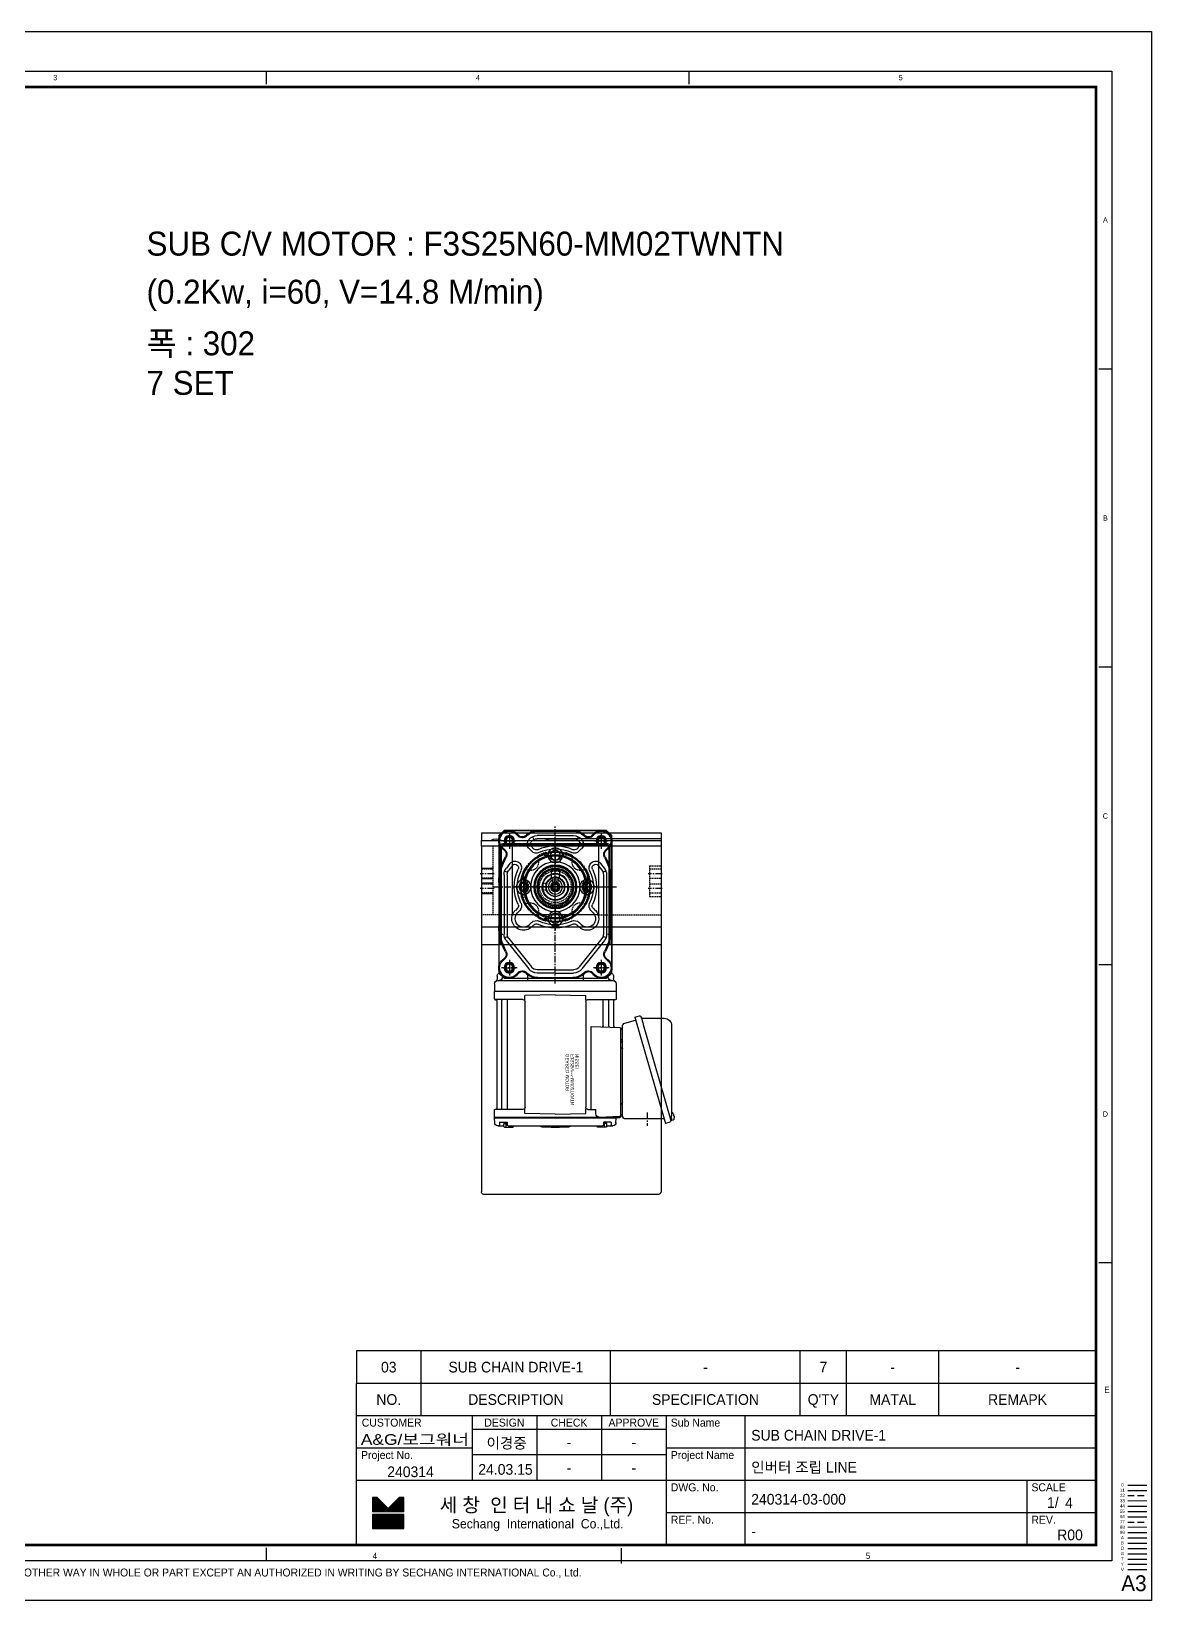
# Model space of a CAD drawing. Header units: inches. Extents: x 0 to 77285, y -118 to 40065.
# Drawn here: x 70030 to 71090, y 3988 to 5473 of the extents above; entities that cross this region are included whole.
import ezdxf
from ezdxf.enums import TextEntityAlignment as Align

# ---------------------------------------------------------------- set-up
doc = ezdxf.new("R2010")
doc.units = ezdxf.units.IN
doc.header["$LTSCALE"] = 5
doc.header["$MEASUREMENT"] = 0
for name, pattern in [('CENTER', [2, 1.25, -0.25, 0.25, -0.25]), ('HIDDEN', [0.375, 0.25, -0.125]), ('PHANTOM', [2.5, 1.25, -0.25, 0.25, -0.25, 0.25, -0.25])]:
    doc.linetypes.add(name, pattern=pattern)
for name, color, linetype in [('11', 1, 'CENTER'), ('22', 2, 'HIDDEN'), ('44', 4, 'Continuous'), ('55', 5, 'Continuous'), ('66', 6, 'PHANTOM'), ('77', 40, 'HIDDEN'), ('99', 181, 'Continuous'), ('A', 8, 'Continuous'), ('B', 123, 'Continuous'), ('D', 3, 'Continuous'), ('G', 231, 'Continuous'), ('T', 3, 'Continuous'), ('VV', 1, 'Continuous'), ('Y', 60, 'Continuous')]:
    doc.layers.add(name, color=color, linetype=linetype)
doc.layers.add('33', color=3, linetype='PHANTOM', lineweight=9)
doc.layers.add('88', color=35, linetype='Continuous', lineweight=5)
doc.styles.add('SCI', font='')
doc.styles.get('SCI').set_extended_font_data('Gulim')

# ---------------------------------------------------------------- blocks, each defined once
blk = doc.blocks.new('A$Cf196d827')
for p, q in [((-6.6, 28.7), (-9, 32.3)), ((-6.6, 28.7), (-9, 32.3)), ((6.6, 28.7), (9, 32.3)), ((-25, 15.7), (-29.2, 16.5)), ((-25, 15.7), (-29.2, 16.5)), ((-15.7, 25), (-16.5, 29.2)), ((15.7, 25), (16.5, 29.2)), ((15.7, 25), (16.5, 29.2)), ((25, 15.7), (29.2, 16.5)), ((-28.7, 6.6), (-32.3, 9)), ((3, 11.8), (-3, 11.8)), ((-3, 11.8), (-3, 8.5)), ((3, 8.5), (3, 11.8)), ((28.7, 6.6), (32.3, 9)), ((28.7, 6.6), (32.3, 9)), ((-28.7, -6.6), (-32.3, -9)), ((-28.7, -6.6), (-32.3, -9)), ((28.7, -6.6), (32.3, -9)), ((-25, -15.7), (-29.2, -16.5)), ((-15.7, -25), (-16.5, -29.2)), ((-15.7, -25), (-16.5, -29.2)), ((-6.6, -28.7), (-9, -32.3)), ((6.6, -28.7), (9, -32.3)), ((6.6, -28.7), (9, -32.3)), ((15.7, -25), (16.5, -29.2)), ((25, -15.7), (29.2, -16.5)), ((25, -15.7), (29.2, -16.5))]:
    blk.add_line(p, q)
for radius in [19, 15]:
    blk.add_circle((0, 0), radius)
for centre, radius, start, end in [((0, 0), 33.6, 105.5501, 119.4499), ((0, 0), 33.5, 60.5501, 74.4499), ((0, 0), 33.6, 150.5501, 164.4499), ((0, 0), 29, 147.4847, 167.5153), ((-23.5, 23.5), 7.94, 259, 11), ((0, 0), 29, 102.4847, 122.5153), ((0, 33.2), 7.94, 214, 326), ((0, 0), 29, 57.4847, 77.5153), ((23.5, 23.5), 7.94, 169, 281), ((0, 0), 29, 12.4847, 32.5153), ((0, 0), 33.6, 15.5501, 29.4499), ((-33.2, 0), 7.94, 304, 56), ((0, 0), 9, 109.4712, 70.5288), ((33.2, 0), 7.94, 124, 236), ((0, 0), 33.6, 195.5501, 209.4499), ((0, 0), 29, 192.4847, 212.5153), ((0, 0), 29, 327.4847, 347.5153), ((0, 0), 33.6, 330.5501, 344.4499), ((-23.5, -23.5), 7.94, 349, 101), ((0, 0), 33.6, 240.5501, 254.4499), ((0, 0), 29, 237.4847, 257.5153), ((0, -33.2), 7.94, 34, 146), ((0, 0), 29, 282.4847, 302.5153), ((0, 0), 33.6, 285.5501, 299.4499), ((23.5, -23.5), 7.94, 79, 191)]:
    blk.add_arc(centre, radius, start, end)
at = {"layer": '11'}
for p, q in [((0, -35.6), (0, 35.6)), ((-35.6, 0), (35.6, 0))]:
    blk.add_line(p, q, dxfattribs=at)
blk.add_circle((0, 0), 33.2, dxfattribs=at)
blk = doc.blocks.new('A$C60B61E16')
for p, q in [((-53.5, 81.5), (-48.5, 86.5)), ((-53.5, -48.5), (-53.5, 81.5)), ((-48.5, 86.5), (48.5, 86.5)), ((48.5, 86.5), (53.5, 81.5)), ((53.5, 81.5), (53.5, -48.5)), ((-48.5, -53.5), (-53.5, -48.5)), ((48.5, -53.5), (-48.5, -53.5)), ((53.5, -48.5), (48.5, -53.5))]:
    blk.add_line(p, q)
for centre, radius in [((-43.5, 76.5), 3.32), ((43.5, 76.5), 3.32), ((0, 30), 7), ((0, 30), 4.5), ((0, 0), 20.5), ((0, 0), 16.5), ((-30, 0), 7), ((-30, 0), 4.5), ((30, 0), 7), ((30, 0), 4.5), ((0, -30), 7), ((0, -30), 4.5), ((-43.5, -43.5), 3.32), ((43.5, -43.5), 3.32)]:
    blk.add_circle(centre, radius)
for start, end in [(101.5364, 168.4636), (11.5364, 78.4636), (191.5364, 258.4636), (281.5364, 348.4636)]:
    blk.add_arc((0, 0), 33, start, end)
at = {"layer": '11'}
for p, q in [((0, 91.5), (0, -58.5)), ((-49.5, 76.5), (-37.5, 76.5)), ((-43.5, 70.5), (-43.5, 82.5)), ((37.5, 76.5), (49.5, 76.5)), ((43.5, 70.5), (43.5, 82.5)), ((-10.5, 30), (10.5, 30)), ((0, 19.5), (0, 40.5)), ((-58.5, 0), (58.5, 0)), ((-40.5, 0), (-19.5, 0)), ((-30, -10.5), (-30, 10.5)), ((19.5, 0), (40.5, 0)), ((30, -10.5), (30, 10.5)), ((0, -40.5), (0, -19.5)), ((-49.5, -43.5), (-37.5, -43.5)), ((-43.5, -49.5), (-43.5, -37.5)), ((-10.5, -30), (10.5, -30)), ((37.5, -43.5), (49.5, -43.5)), ((43.5, -49.5), (43.5, -37.5))]:
    blk.add_line(p, q, dxfattribs=at)
blk.add_circle((0, 0), 30, dxfattribs=at)
at = {"layer": '22'}
blk.add_circle((0, 0), 20, dxfattribs=at)
at = {"layer": 'T'}
for centre in [(-43.5, 76.5), (43.5, 76.5), (-43.5, -43.5), (43.5, -43.5)]:
    blk.add_arc(centre, 4, 260.0082, 189.9928, dxfattribs=at)
blk = doc.blocks.new('A$C945b6342')
for p, q in [((-43.5, 53.5), (76.5, 53.5)), ((-22.1, 42.9), (-17.7, 46.3)), ((-14.8, 47.9), (-13.8, 45.1)), ((-11.5, 48.5), (44.6, 48.5)), ((-11.5, 45.5), (44.6, 45.5)), ((-4, 52.7), (37, 52.7)), ((47.8, 48), (46.8, 45.1)), ((50.7, 46.4), (77.7, 25)), ((84.6, 55), (86.7, 55)), ((85.6, 50), (85.4, 50)), ((88.6, 54.5), (88.6, -54.5)), ((91.6, 57.5), (98.6, 57.5)), ((98.6, 57.5), (98.6, -57.5)), ((98.9, 57.5), (98.6, 57.3)), ((98.6, 57.3), (98.6, -57.3)), ((105.8, 57.5), (98.9, 57.5)), ((98.9, -57.5), (98.9, 57.5)), ((106.6, 30.7), (106.6, 56.8)), ((106.8, 56.7), (106.9, 55.9)), ((210.1, 50.7), (107.1, 50.7)), ((210.1, 45.4), (107.1, 45.4)), ((107.4, 55.5), (209.8, 55.5)), ((210.5, 56.7), (210.3, 55.9)), ((210.6, 30.7), (210.6, 56.8)), ((218.3, 57.5), (211.4, 57.5)), ((218.3, 57.5), (218.6, 57.3)), ((218.3, -57.5), (218.3, 57.5)), ((218.8, 57.5), (218.6, 57.3)), ((218.6, 57.3), (218.6, -57.3)), ((218.6, -57.3), (218.6, 57.3)), ((223.2, 57.4), (218.8, 57.5)), ((222.6, 52.4), (222.6, 46)), ((222.6, 48.4), (222.6, 46)), ((223.9, 48.4), (222.6, 48.4)), ((222.9, 52.7), (225.1, 52.7)), ((222.9, 45.7), (225.1, 45.7)), ((223.9, 48.4), (223.9, 45.7)), ((227.4, 46.5), (223.9, 46.5)), ((226.9, 48.6), (224.4, 48.6)), ((226.1, 54.4), (226.1, 48.6)), ((226.1, 44.7), (226.1, 0)), ((227.4, 48.1), (227.4, 40.3)), ((-53.5, 43.5), (-53.5, -43.5)), ((-22.4, 33.6), (-22.6, 33.9)), ((-20.2, 35.8), (-20.5, 36)), ((-20.3, 40.5), (-15.9, 44)), ((20.2, 35.8), (22.3, 37.8)), ((22.3, 33.7), (24.4, 35.7)), ((48.9, 44), (75.8, 22.6)), ((227.4, 41.9), (226.1, 41.9)), ((226.9, 39.8), (226.1, 39.8)), ((-52.7, 16.7), (-52.7, -16.7)), ((-48.5, 0), (-48.5, 17.2)), ((-47.5, 21.5), (-44.8, 20.2)), ((-45.5, 0), (-45.5, 17.2)), ((-44.7, 25), (-44.2, 25.4)), ((-42.8, 22.6), (-42.4, 23)), ((-35.8, 20.2), (-38.4, 22.8)), ((-33.7, 22.3), (-36.3, 24.9)), ((33.7, 22.4), (35.7, 24.4)), ((35.8, 20.2), (37.8, 22.3)), ((78.5, 0), (78.5, 17.2)), ((81.5, 0), (81.5, 17.2)), ((83.1, 26.2), (88.6, 26.2)), ((85.7, 16.7), (85.7, -16.7)), ((86.5, 16.7), (86.5, -16.7)), ((102.1, 0), (102.9, 28.8)), ((106.9, 28.8), (102.9, 28.8)), ((108.6, 28.8), (208.6, 28.8)), ((214.4, 28.8), (210.3, 28.8)), ((215.1, 0), (214.4, 28.8)), ((-48.5, 0), (-48.5, -17.2)), ((-45.5, 0), (-45.5, -17.2)), ((-15.8, 4), (-11.8, 4)), ((-15.8, -4), (-15.8, 4)), ((78.5, 0), (78.5, -17.2)), ((81.5, 0), (81.5, -17.2)), ((102.1, 0), (102.9, -28.8)), ((215.1, 0), (214.4, -28.8)), ((226.1, 0), (226.1, -44.7)), ((227.1, 12.7), (227.1, -12.7)), ((227.4, 2.3), (227.1, 2.3)), ((227.4, 3.9), (227.4, -3.9)), ((-15.8, -4), (-11.8, -4)), ((227.4, -2.3), (227.1, -2.3)), ((-47.5, -21.5), (-44.8, -20.2)), ((-44.7, -25), (-44.2, -25.4)), ((-42.8, -22.6), (-42.4, -23)), ((-35.8, -20.2), (-38.4, -22.8)), ((-33.7, -22.3), (-36.3, -24.9)), ((33.7, -22.4), (35.7, -24.4)), ((35.8, -20.2), (37.8, -22.3)), ((48.9, -44), (75.8, -22.6)), ((50.7, -46.4), (77.7, -25)), ((83.1, -26.2), (88.6, -26.2)), ((106.9, -28.8), (102.9, -28.8)), ((108.6, -28.8), (208.6, -28.8)), ((214.4, -28.8), (210.3, -28.8)), ((-22.4, -33.6), (-22.6, -33.9)), ((-22.1, -42.9), (-17.7, -46.3)), ((-20.2, -35.8), (-20.5, -36)), ((-20.3, -40.5), (-15.9, -44)), ((20.2, -35.8), (22.3, -37.8)), ((22.3, -33.7), (24.4, -35.7)), ((106.6, -30.8), (106.6, -56.8)), ((210.6, -33.8), (132.1, -33.8)), ((132.1, -33.8), (133.1, -61)), ((210.6, -30.8), (210.6, -38.4)), ((214.8, -38.4), (210.6, -38.4)), ((217.8, -41.5), (217.1, -61)), ((226.9, -39.8), (226.1, -39.8)), ((227.4, -41.9), (226.1, -41.9)), ((227.4, -48.1), (227.4, -40.3)), ((-43.5, -53.5), (76.5, -53.5)), ((-14.8, -47.9), (-13.8, -45.1)), ((-11.5, -45.5), (44.6, -45.5)), ((-11.5, -48.5), (44.6, -48.5)), ((-4, -52.7), (37, -52.7)), ((47.8, -48), (46.8, -45.1)), ((84.6, -55), (86.7, -55)), ((85.6, -50), (85.4, -50)), ((91.6, -57.5), (98.6, -57.5)), ((98.9, -57.5), (98.6, -57.3)), ((99.1, -57.5), (98.9, -57.5)), ((99.1, -57.5), (105.8, -57.5)), ((106.8, -56.7), (106.9, -55.9)), ((131.5, -45.4), (107.1, -45.4)), ((131.7, -50.7), (107.1, -50.7)), ((131.9, -55.5), (107.4, -55.5)), ((217.3, -57.5), (218.3, -57.5)), ((218.1, -57.5), (218.1, -61)), ((218.3, -57.5), (218.6, -57.3)), ((218.6, -57.3), (218.8, -57.5)), ((223.2, -57.4), (218.8, -57.5)), ((222.6, -52.4), (222.6, -46)), ((222.6, -48.4), (222.6, -46)), ((223.9, -48.4), (222.6, -48.4)), ((222.9, -45.7), (225.1, -45.7)), ((222.9, -52.7), (225.1, -52.7)), ((223.9, -48.4), (223.9, -45.7)), ((227.4, -46.5), (223.9, -46.5)), ((226.9, -48.6), (224.4, -48.6)), ((226.1, -48.6), (226.1, -54.4)), ((129, -65.7), (126.1, -76)), ((216.8, -63.5), (131.9, -63.5)), ((217.1, -62), (134.1, -62)), ((144.2, -62), (135, -62)), ((152.4, -62.1), (146.8, -62.1)), ((146.8, -62.7), (146.8, -62.1)), ((152.4, -62.1), (152.4, -62.7)), ((215.2, -62), (206, -62)), ((219.6, -102.8), (219.6, -66.5)), ((123.4, -75.2), (122.1, -79.6)), ((123.4, -75.2), (223.8, -104.1)), ((124.3, -82.1), (124.3, -103)), ((130.2, -83.2), (221, -109.3)), ((131.3, -110), (215.5, -110)), ((215.4, -111.9), (215.7, -111.9)), ((215.7, -111.9), (215.8, -111.7)), ((216.8, -112), (216.7, -112.2)), ((216.7, -112.2), (217.1, -112.3)), ((218.2, -109.5), (220.9, -110.3)), ((220.9, -110.3), (220.5, -111.8)), ((221, -109.3), (220.7, -110.2)), ((222.6, -108.4), (223.8, -104.1))]:
    blk.add_line(p, q)
blk.add_lwpolyline([(123, -81.2), (123.1, -81.2), (123.2, -81.2), (123.5, -81.3), (123.9, -81.4), (124.3, -81.5), (124.8, -81.7), (125.5, -81.9), (126.1, -82.1), (126.9, -82.3), (127.7, -82.5), (128.5, -82.8), (129.4, -83), (130.2, -83.2)])
for centre, radius in [((-43.5, 43.5), 4.3), ((76.5, 43.5), 4.3), ((0, 0), 33), ((0, 0), 32.4), ((0, 0), 30.2), ((0, 0), 29), ((0, 0), 19.5), ((-43.5, -43.5), 4.3), ((76.5, -43.5), 4.3)]:
    blk.add_circle(centre, radius)
for centre, radius, start, end in [((-43.5, 43.5), 10, 32.0608, 234.5775), ((-43.5, 43.5), 9.2, 32.0608, 234.5775), ((-30.8, 51.5), 5.8, 212.0608, 299.4404), ((-30.8, 51.5), 5, 212.0608, 299.4404), ((-4, 4), 49.5, 90, 119.4404), ((-4, 4), 48.7, 90, 119.4404), ((-11.5, 38.5), 10, 90, 128.3456), ((-11.5, 38.5), 7, 90, 128.3456), ((37, 4), 49.5, 60.5596, 90), ((37, 4), 48.7, 60.5596, 90), ((44.6, 38.5), 10, 52.0667, 90), ((44.6, 38.5), 7, 52.0667, 90), ((63.8, 51.5), 5.8, 240.5596, 327.9392), ((63.8, 51.5), 5, 240.5596, 327.9392), ((76.5, 43.5), 10, 305.4225, 147.9392), ((76.5, 43.5), 9.2, 305.4225, 147.9392), ((79.8, 56.1), 3, 255.344, 313.5074), ((84.6, 51), 4, 90, 133.5074), ((85.4, 53), 3, 226.9509, 270), ((85.6, 53), 3, 270, 0), ((86.7, 58), 3, 270, 324.3146), ((91.6, 54.5), 3, 90, 180), ((105.8, 56.5), 1, 10, 90), ((107.1, 51.2), 0.5, 180, 270), ((107.1, 44.9), 0.5, 90, 180), ((107.4, 56), 0.5, 190, 270), ((209.8, 56), 0.5, 270, 350), ((210.1, 51.2), 0.5, 270, 360), ((210.1, 44.9), 0.5, 360, 90), ((211.4, 56.5), 1, 90, 170), ((222.9, 52.4), 0.3, 90, 180), ((222.9, 46), 0.3, 180, 270), ((223.1, 54.4), 3, 0, 88.5), ((224.4, 48.1), 0.5, 90, 180), ((225.1, 53.7), 1, 270, 0), ((225.1, 44.7), 1, 0, 90), ((226.9, 48.1), 0.5, 0, 90), ((-52.2, 31.3), 5, 313.2121, 54.5775), ((-52.2, 31.3), 5.8, 313.2121, 54.5775), ((-18.4, 38.2), 6, 128.3456, 225.0576), ((-18.1, 37.9), 6, 225.0576, 295.5709), ((-18.4, 38.2), 3, 128.3456, 225.0576), ((-18.1, 37.9), 3, 225.0576, 295.5709), ((0, 0), 39, 64.4867, 115.5709), ((0, 0), 36, 64.4867, 115.5709), ((18.1, 37.9), 6, 244.4867, 315), ((18.1, 37.9), 3, 244.4867, 315), ((30.1, 30.1), 11, 315, 135), ((30.1, 30.1), 8, 315, 135), ((85.2, 31.3), 5.8, 125.4225, 226.7879), ((85.2, 31.3), 5, 125.4225, 226.7879), ((108.6, 30.7), 2, 180, 270), ((208.6, 30.7), 2, 270, 360), ((226.9, 40.3), 0.5, 270, 0), ((-38.5, 16.7), 15, 133.2121, 180), ((-38.5, 16.7), 14.2, 133.2121, 180), ((-38.5, 17.2), 10, 128.3456, 180), ((-38.5, 17.2), 7, 128.3456, 180), ((-40.5, 20.7), 6, 45.0576, 128.3456), ((-40.5, 20.7), 3, 45.0576, 128.3456), ((0, 0), 39, 154.5133, 205.4867), ((0, 0), 36, 154.5133, 205.4867), ((-37.9, 18.1), 3, 334.5133, 45.0576), ((-37.9, 18.1), 6, 334.5133, 45.0576), ((37.9, 18.1), 6, 135, 205.5443), ((0, 0), 36, 334.4557, 25.5443), ((37.9, 18.1), 3, 135, 205.5443), ((0, 0), 39, 334.4557, 25.5443), ((71.5, 17.2), 7, 0, 51.601), ((71.5, 17.2), 10, 0, 51.6183), ((71.5, 16.7), 14.2, 0, 46.7879), ((71.5, 16.7), 15, 0, 46.7879), ((228.1, 15.3), 2, 180, 221.4096), ((0, 0), 12.5, 198.663, 161.337), ((225.1, 12.7), 2, 0, 41.4096), ((226.9, 3.9), 0.5, 0, 66.4222), ((228.1, -15.3), 2, 138.5904, 180), ((225.1, -12.7), 2, 318.5904, 0), ((226.9, -3.9), 0.5, 293.5778, 0), ((-38.5, -16.7), 15, 180, 226.7879), ((-38.5, -16.7), 14.2, 180, 226.7879), ((-52.2, -31.3), 5, 305.4225, 46.7879), ((-52.2, -31.3), 5.8, 305.4225, 46.7879), ((-38.5, -17.2), 10, 180, 231.6544), ((-38.5, -17.2), 7, 180, 231.6544), ((-40.5, -20.7), 6, 231.6544, 314.9424), ((-40.5, -20.7), 3, 231.6544, 314.9424), ((-37.9, -18.1), 3, 314.9424, 25.4867), ((-37.9, -18.1), 6, 314.9424, 25.4867), ((30.1, -30.1), 11, 225, 45), ((30.1, -30.1), 8, 225, 45), ((37.9, -18.1), 6, 154.4557, 225), ((37.9, -18.1), 3, 154.4557, 225), ((71.5, -17.2), 7, 308.399, 0), ((71.5, -17.2), 10, 308.3817, 0), ((85.2, -31.3), 5.8, 133.2121, 234.5775), ((85.2, -31.3), 5, 133.2121, 234.5775), ((71.5, -16.7), 14.2, 313.2121, 0), ((71.5, -16.7), 15, 313.2121, 0), ((108.6, -30.8), 2, 90, 180), ((208.6, -30.8), 2, 0, 90), ((-43.5, -43.5), 10, 125.4225, 327.9392), ((-43.5, -43.5), 9.2, 125.4225, 327.9392), ((-18.4, -38.2), 6, 134.9424, 231.6544), ((-18.1, -37.9), 6, 64.4291, 134.9424), ((-18.4, -38.2), 3, 134.9424, 231.6544), ((-18.1, -37.9), 3, 64.4291, 134.9424), ((0, 0), 39, 244.4291, 295.5133), ((-11.5, -38.5), 7, 231.6544, 270), ((0, 0), 36, 244.4291, 295.5133), ((18.1, -37.9), 6, 45, 115.5133), ((18.1, -37.9), 3, 45, 115.5133), ((44.6, -38.5), 7, 270, 307.9333), ((76.5, -43.5), 10, 212.0608, 54.5775), ((76.5, -43.5), 9.2, 212.0608, 54.5775), ((131.5, -44.4), 1, 270, 2), ((214.8, -41.4), 3, 358, 90), ((226.9, -40.3), 0.5, 0, 90), ((-30.8, -51.5), 5.8, 60.5596, 147.9392), ((-30.8, -51.5), 5, 60.5596, 147.9392), ((-4, -4), 49.5, 240.5596, 270), ((-4, -4), 48.7, 240.5596, 270), ((-11.5, -38.5), 10, 231.6544, 270), ((37, -4), 48.7, 270, 299.4404), ((37, -4), 49.5, 270, 299.4404), ((44.6, -38.5), 10, 270, 307.9333), ((63.8, -51.5), 5.8, 32.0608, 119.4404), ((63.8, -51.5), 5, 32.0608, 119.4404), ((79.8, -56.1), 3, 46.4926, 104.656), ((84.6, -51), 4, 226.4926, 270), ((85.4, -53), 3, 90, 133.0491), ((85.6, -53), 3, 0, 90), ((86.7, -58), 3, 35.6854, 90), ((91.6, -54.5), 3, 180, 270), ((105.8, -56.5), 1, 270, 350), ((107.1, -44.9), 0.5, 180, 270), ((107.1, -51.2), 0.5, 90, 180), ((107.4, -56), 0.5, 90, 170), ((131.7, -51.7), 1, 2, 90), ((131.9, -56.5), 1, 2, 90), ((222.9, -46), 0.3, 90, 180), ((222.9, -52.4), 0.3, 180, 270), ((223.1, -54.4), 3, 271.5, 0), ((224.4, -48.1), 0.5, 180, 270), ((225.1, -44.7), 1, 270, 0), ((225.1, -53.7), 1, 0, 90), ((226.9, -48.1), 0.5, 270, 0), ((131.9, -66.5), 3, 90, 164.1765), ((134.1, -61), 1, 182, 270), ((133.1, -61.5), 2, 270, 345.5225), ((146.1, -61.5), 2, 194.4775, 270), ((146, -62.7), 0.8, 272.7755, 0), ((153.2, -62.7), 0.8, 180, 270), ((204.1, -61.5), 2, 270, 345.5225), ((217.1, -61.5), 2, 193.7372, 264.2608), ((216.1, -61), 1, 270, 358), ((216.6, -66.5), 3, 0, 84.2608), ((217.1, -61), 1, 270, 0), ((123.4, -79.9), 1.3, 164, 254), ((123.5, -82.1), 0.8, 0, 74), ((131.3, -103), 7, 180, 270), ((218, -105.9), 6.5, 219.4408, 236.1331), ((218, -105.9), 6.48, 236.1606, 246.2989), ((215.5, -103), 7, 270, 301.5334), ((218.3, -105), 7.18, 249.8814, 258.11), ((218, -105.9), 6.48, 261.6925, 271.8308), ((218, -105.9), 6.5, 271.8583, 290.3541), ((219.6, -109.7), 0.8, 74, 121.5334), ((220.1, -111.7), 0.36, 290.3541, 343.9957), ((221.3, -108), 1.3, 254, 344)]:
    blk.add_arc(centre, radius, start, end)
at = {"layer": '11'}
for p, q in [((-43.5, 36), (-43.5, 51)), ((76.5, 36), (76.5, 51)), ((106.3, 57.5), (106.6, 57.5)), ((106.6, 57.5), (106.7, 57.2)), ((210.6, 57.5), (210.6, 57.2)), ((210.9, 57.5), (210.6, 57.5)), ((218.6, 57.5), (218.6, 57.3)), ((218.8, 57.5), (218.6, 57.5)), ((-51, 43.5), (-36, 43.5)), ((0, -40), (0, 40)), ((69, 43.5), (84, 43.5)), ((40, 0), (-40, 0)), ((-51, -43.5), (-36, -43.5)), ((-43.5, -51), (-43.5, -36)), ((69, -43.5), (84, -43.5)), ((76.5, -51), (76.5, -36)), ((106.3, -57.5), (106.6, -57.5)), ((106.6, -57.5), (106.7, -57.2)), ((218.6, -57.5), (218.6, -57.3)), ((218.8, -57.5), (218.6, -57.5)), ((213.5, -87), (226.1, -87))]:
    blk.add_line(p, q, dxfattribs=at)
at = {"layer": 'T'}
for centre in [(-43.5, 43.5), (76.5, 43.5), (-43.5, -43.5), (76.5, -43.5)]:
    blk.add_circle(centre, 5, dxfattribs=at)
at = {"layer": '44', "style": 'SCI'}
for s, height, p in [('GEARED MOTOR', 3.125, (158.1, -13)), ('F3S25N***-MM02TKNTN', 3.125, (158.1, -17.6)), ('NISSEI', 3.12, (158.1, -22))]:
    blk.add_text(s, height=height, dxfattribs=at).set_placement(p)
blk = doc.blocks.new('A$C29252344')
blk.add_circle((0, 0), 9)
at = {"color": 7, "linetype": 'Continuous'}
blk.add_circle((0, 0), 2.46, dxfattribs=at)
at = {"layer": '11'}
for p, q in [((-13.5, 0), (13.5, 0)), ((0, -13.5), (0, 13.5))]:
    blk.add_line(p, q, dxfattribs=at)
at = {"layer": '22'}
for p, q in [((5.5, 3), (5.5, -3)), ((5.5, 3), (8.5, 3)), ((5.5, -3), (8.5, -3))]:
    blk.add_line(p, q, dxfattribs=at)
at = {"layer": 'T', "linetype": 'Continuous'}
blk.add_arc((0, 0), 3, 260.0082, 189.9928, dxfattribs=at)
blk = doc.blocks.new('A$C32A83465')
blk.add_circle((0, 0), 17.5)
at = {"color": 7, "linetype": 'Continuous'}
for radius in [8.8, 4.5]:
    blk.add_circle((0, 0), radius, dxfattribs=at)
at = {"layer": '11'}
for p, q in [((0, -18.5), (0, 18.5)), ((-18.5, 0), (18.5, 0))]:
    blk.add_line(p, q, dxfattribs=at)
blk = doc.blocks.new('A$C8ded0e5e')
blk.add_circle((0, 0), 12)
at = {"color": 7, "linetype": 'Continuous'}
for radius in [6.8, 3.3]:
    blk.add_circle((0, 0), radius, dxfattribs=at)
at = {"layer": '11'}
for p, q in [((-13, 0), (13, 0)), ((0, -13), (0, 13))]:
    blk.add_line(p, q, dxfattribs=at)
blk = doc.blocks.new('A$C92602f52')
for p, q in [((-4, 8.5), (-4, 11.8)), ((4, 8.5), (-4, 8.5)), ((4, 11.8), (4, 8.5))]:
    blk.add_line(p, q)
for radius in [12.5, 3.32]:
    blk.add_circle((0, 0), radius)
at = {"layer": '11'}
for p, q in [((-13.5, 0), (13.5, 0)), ((0, -13.5), (0, 13.5))]:
    blk.add_line(p, q, dxfattribs=at)
at = {"layer": 'T'}
blk.add_arc((0, 0), 4, 345, 255, dxfattribs=at)
blk = doc.blocks.new('A$Cd811ede8')
at = {"rotation": 180}
blk.add_blockref('A$C60B61E16', (0, 0), dxfattribs=at)
for name in ['A$C32A83465', 'A$C92602f52']:
    blk.add_blockref(name, (0, 0))
at = {"xscale": -1, "rotation": 270}
blk.add_blockref('A$C29252344', (0, 0), dxfattribs=at)
at = {"layer": '55', "rotation": 270}
blk.add_blockref('A$C945b6342', (0, 0), dxfattribs=at)
at = {"layer": '77'}
blk.add_blockref('A$C8ded0e5e', (0, 0), dxfattribs=at)
blk = doc.blocks.new('A$Cb8b61d95')
for p, q in [((-2, -144.1), (-2, -51.5)), ((-0.8, -144.1), (-0.8, -51.5)), ((0.4, -49.1), (99.6, -49.1)), ((0.4, -50.3), (99.6, -50.3)), ((100.8, -144.1), (100.8, -51.5)), ((102, -144.1), (102, -51.5)), ((-2, -144.1), (-0.8, -144.1)), ((100.8, -144.1), (102, -144.1))]:
    blk.add_line(p, q)
for centre, radius, start, end in [((0.4, -51.5), 2.4, 90, 180), ((0.4, -51.5), 1.2, 90, 180), ((99.6, -51.5), 2.4, 0, 90), ((99.6, -51.5), 1.2, 0, 90)]:
    blk.add_arc(centre, radius, start, end)
at = {"layer": '11'}
for p, q in [((24, -51.3), (24, -48.1)), ((76, -51.3), (76, -48.1)), ((-3, -135.1), (0.2, -135.1)), ((99.8, -135.1), (103, -135.1))]:
    blk.add_line(p, q, dxfattribs=at)
at = {"layer": '22'}
for p, q in [((11.5, -50.3), (11.5, -49.1)), ((88.5, -49.1), (88.5, -50.3)), ((-2, -132.1), (-0.8, -132.1)), ((100.8, -132.1), (102, -132.1)), ((-0.8, -138.1), (-2, -138.1)), ((102, -138.1), (100.8, -138.1))]:
    blk.add_line(p, q, dxfattribs=at)
blk = doc.blocks.new('A$C06cc32bb')
for p, q in [((0, 0), (0, -105.5)), ((0, -12.5), (0, -105.5)), ((170, -12.5), (170, -105.5)), ((170, -105.5), (0, -105.5))]:
    blk.add_line(p, q)
at = {"linetype": 'Continuous'}
for p, q in [((170, -7), (0, -7)), ((0, -12.5), (170, -12.5)), ((59, -12.5), (141, -12.5)), ((59, -12.5), (59, -77.5)), ((141, -12.5), (141, -77.5)), ((170, -12.5), (170, -7)), ((0, -89), (170, -89)), ((59, -77.5), (141, -77.5)), ((170, -105.5), (0, -105.5)), ((0, -105.5), (0, -339.6)), ((170, -105.5), (170, -339.6)), ((2.4, -342), (167.6, -342))]:
    blk.add_line(p, q, dxfattribs=at)
for radius in [23.5, 20]:
    blk.add_circle((100, -50.8), radius, dxfattribs=at)
for centre in [(70, -50.8), (130, -50.8)]:
    blk.add_circle(centre, 3.32)
for centre, radius, start, end in [((156, -15.5), 9.85, 59.6488, 120.3512), ((2.4, -339.6), 2.4, 180, 270), ((167.6, -339.6), 2.4, 270, 0)]:
    blk.add_arc(centre, radius, start, end, dxfattribs=at)
at = {"layer": '11'}
for p, q in [((100, -75.3), (100, -26.3)), ((-1, -38.5), (12, -38.5)), ((158, -38.5), (171, -38.5)), ((-1, -52.5), (12, -52.5)), ((75, -50.8), (65, -50.8)), ((70, -55.8), (70, -45.8)), ((124.5, -50.8), (75.5, -50.8)), ((135, -50.8), (125, -50.8)), ((130, -55.8), (130, -45.8)), ((158, -52.5), (171, -52.5))]:
    blk.add_line(p, q, dxfattribs=at)
at = {"layer": '22'}
for p, q in [((159, -12.5), (159, -77.5)), ((11, -31), (0, -31)), ((0, -34.3), (11, -34.3)), ((11, -42.7), (0, -42.7)), ((11, -31), (11, -60)), ((159, -34.3), (170, -34.3)), ((159, -42.7), (170, -42.7)), ((0, -48.3), (11, -48.3)), ((11, -56.7), (0, -56.7)), ((159, -48.3), (170, -48.3)), ((159, -56.7), (170, -56.7)), ((11, -60), (0, -60)), ((59, -77.5), (0, -77.5)), ((141, -77.5), (170, -77.5))]:
    blk.add_line(p, q, dxfattribs=at)
at = {"layer": 'B'}
blk.add_line((0, -5.5), (100, -5.5), dxfattribs=at)
blk.add_arc((100, -51), 45.5, 75.2389, 90, dxfattribs=at)
at = {"layer": 'G', "linetype": 'Continuous'}
blk.add_line((170, 0), (0, 0), dxfattribs=at)
at = {"layer": 'G'}
blk.add_line((170, 0), (170, -7), dxfattribs=at)
at = {"layer": 'T'}
for p, q in [((159, -33.5), (170, -33.5)), ((159, -43.5), (170, -43.5)), ((159, -47.5), (170, -47.5)), ((159, -57.5), (170, -57.5))]:
    blk.add_line(p, q, dxfattribs=at)
for centre in [(70, -50.8), (130, -50.8)]:
    blk.add_arc(centre, 4, 250, 200, dxfattribs=at)
blk.add_blockref('A$Cd811ede8', (100, -51))
at = {"layer": '22', "xscale": -1, "rotation": 270}
blk.add_blockref('A$Cf196d827', (100, -50.8), dxfattribs=at)
at = {"layer": 'Y'}
blk.add_blockref('A$Cb8b61d95', (50, 38.9), dxfattribs=at)
blk = doc.blocks.new('A$C60684f4e')
at = {"linetype": 'Continuous'}
h = blk.add_hatch(dxfattribs=at)
h.set_pattern_fill('ANSI31', color=5, scale=0.492673, style=0)
h.set_pattern_definition([(45, (-371.08822, -367.43104), (-0.043546589, 0.043546589), [])])
h.paths.add_polyline_path([(278.45, -280.17), (278.45, -277.46), (277.58, -277.46), (275.49, -279.55), (273.4, -277.46), (272.54, -277.46), (272.54, -280.17)])
h.paths.add_polyline_path([(272.54, -280.67), (272.54, -283.38), (278.45, -283.38), (278.45, -280.67)])
at = {"color": 2}
for p, q in [((252.5, -10), (252.5, -7.5)), ((332.5, -10), (332.5, -7.5)), ((412.5, -63.9), (410, -63.9)), ((412.5, -120.3), (410, -120.3)), ((412.5, -176.7), (410, -176.7)), ((412.5, -233.1), (410, -233.1)), ((252.5, -289.5), (252.5, -287)), ((319.67, -290), (319.67, -287.08))]:
    blk.add_line(p, q, dxfattribs=at)
for p, q in [((409.5, -249.75), (269.5, -249.75)), ((269.5, -249.75), (269.5, -255.88)), ((269.5, -286.5), (269.5, -255.88)), ((409.5, -255.88), (269.5, -255.88)), ((409.5, -262), (269.5, -262)), ((328.12, -262), (328.12, -286.5)), ((328.12, -264.63), (291.38, -264.63)), ((328.12, -269.44), (291.38, -269.44)), ((415.47, -275.13), (419.07, -275.13))]:
    blk.add_line(p, q)
at = {"color": 3}
for p, q in [((281.75, -255.88), (281.75, -249.75)), ((317.62, -255.88), (317.62, -249.75)), ((353.5, -255.88), (353.5, -249.75)), ((362.25, -255.88), (362.25, -249.75)), ((379.75, -255.88), (379.75, -249.75)), ((281.75, -262), (281.75, -255.88)), ((317.62, -262), (317.62, -255.88)), ((353.5, -262), (353.5, -255.88)), ((362.25, -262), (362.25, -255.88)), ((379.75, -262), (379.75, -255.88)), ((291.38, -262), (291.38, -274.25)), ((303.62, -262), (303.62, -274.25)), ((315.88, -262), (315.88, -274.25)), ((343, -262), (343, -286.5)), ((291.38, -268.13), (269.5, -268.13)), ((409.57, -268.13), (328.12, -268.13)), ((409.5, -274.25), (269.5, -274.25)), ((409.57, -280.38), (328.12, -280.38))]:
    blk.add_line(p, q, dxfattribs=at)
at = {"color": 5, "linetype": 'Continuous'}
for p, q in [((272.54, -277.46), (272.54, -280.17)), ((273.4, -277.46), (272.54, -277.46)), ((273.4, -277.46), (275.49, -279.55)), ((277.58, -277.46), (275.49, -279.55)), ((278.45, -277.46), (277.58, -277.46)), ((278.45, -280.17), (278.45, -277.46)), ((278.45, -280.17), (272.54, -280.17)), ((278.45, -280.67), (272.54, -280.67)), ((272.54, -280.67), (272.54, -283.38)), ((278.45, -283.38), (278.45, -280.67)), ((272.54, -283.38), (278.45, -283.38))]:
    blk.add_line(p, q, dxfattribs=at)
at = {"color": 2}
blk.add_lwpolyline([(12.5, -289.5), (12.5, -7.5), (412.5, -7.5), (412.5, -289.5)], close=True, dxfattribs=at)
at = {"color": 40, "const_width": 0.5}
blk.add_lwpolyline([(15.5, -286.5), (15.5, -10.5), (409.5, -10.5), (409.5, -286.5)], close=True, dxfattribs=at)
at = {"layer": '11'}
blk.add_line((415.47, -276.13), (419.07, -276.13), dxfattribs=at)
at = {"layer": '22'}
blk.add_line((415.47, -277.13), (419.07, -277.13), dxfattribs=at)
at = {"layer": '33'}
blk.add_line((415.47, -278.13), (419.07, -278.13), dxfattribs=at)
at = {"layer": '44'}
blk.add_line((415.47, -279.13), (419.07, -279.13), dxfattribs=at)
at = {"layer": '55'}
blk.add_line((415.47, -280.13), (419.07, -280.13), dxfattribs=at)
at = {"layer": '66'}
blk.add_line((415.47, -281.13), (419.07, -281.13), dxfattribs=at)
at = {"layer": '77'}
blk.add_line((415.47, -282.13), (419.07, -282.13), dxfattribs=at)
at = {"layer": '88'}
blk.add_line((415.47, -283.13), (419.07, -283.13), dxfattribs=at)
at = {"layer": '99'}
blk.add_line((415.47, -284.13), (419.07, -284.13), dxfattribs=at)
at = {"layer": 'A'}
blk.add_line((415.47, -285.13), (419.07, -285.13), dxfattribs=at)
at = {"layer": 'B'}
blk.add_line((415.47, -286.13), (419.07, -286.13), dxfattribs=at)
at = {"layer": 'D'}
blk.add_line((415.47, -287.13), (419.07, -287.13), dxfattribs=at)
at = {"layer": 'Defpoints', "color": 1}
blk.add_lwpolyline([(0, -297), (0, 0), (420, 0), (420, -297)], close=True, dxfattribs=at)
at = {"layer": 'G'}
blk.add_line((415.47, -288.13), (419.07, -288.13), dxfattribs=at)
at = {"layer": 'T'}
for p, q in [((396.38, -274.25), (396.38, -286.5)), ((415.47, -289.13), (419.07, -289.13))]:
    blk.add_line(p, q, dxfattribs=at)
at = {"layer": 'VV'}
blk.add_line((415.47, -291.13), (419.07, -291.13), dxfattribs=at)
at = {"layer": 'Y'}
blk.add_line((415.47, -290.13), (419.07, -290.13), dxfattribs=at)
at = {"color": 2, "style": 'SCI'}
for s, height, p in [('3', 1, (212.5, -8.75)), ('4', 1, (292.5, -8.75)), ('5', 1, (372.5, -8.75)), ('A', 1, (411.25, -35.7)), ('B', 1, (411.25, -92.1)), ('C', 1, (411.25, -148.5)), ('D', 1, (411.25, -204.9)), ('E', 1.17, (411.54, -257.1)), ('4', 1.17, (273, -288.54)), ('5', 1.17, (366.33, -288.54))]:
    blk.add_text(s, height=height, dxfattribs=at).set_placement(p, align=Align.MIDDLE_CENTER)
at = {"style": 'SCI'}
for s, height, p in [('NO.', 2.019, (275.62, -258.94)), ('DESCRIPTION', 2.0192, (299.69, -258.94)), ('SPECIFICATION', 2.0192, (335.56, -258.94)), ("Q'TY", 2.019, (357.88, -258.94)), ('MATAL', 2.019, (371, -258.94)), ('REMAPK', 2.019, (394.62, -258.94)), ('DESIGN', 1.514, (297.5, -263.31)), ('CHECK', 1.514, (309.75, -263.31)), ('APPROVE', 1.514, (322, -263.31)), ('이경중', 2.019, (297.93, -267.2)), ('-', 2.02, (309.75, -267.03)), ('-', 2.02, (322, -267.03)), ('0', 0.6, (414.47, -275.09)), ('세 창  인 터 내 쇼 날 (주)', 2.6509, (303.58, -278.9)), ('Sechang  International  Co.,Ltd.', 1.7673, (303.81, -282.45))]:
    blk.add_text(s, height=height, dxfattribs=at).set_placement(p, align=Align.MIDDLE_CENTER)
for s, height, p in [('CUSTOMER', 1.514, (270.51, -263.31)), ('Sub Name', 1.514, (329, -263.31)), ('Project No.', 1.5144, (270.38, -269.44)), ('Project Name', 1.5144, (329, -269.44)), ('DWG. No.', 1.514, (329, -275.56)), ('SCALE', 1.514, (397.25, -275.56)), ('REF. No.', 1.514, (329, -281.69)), ('REV.', 1.514, (397.25, -281.69))]:
    blk.add_text(s, height=height, dxfattribs=at).set_placement(p, align=Align.MIDDLE_LEFT)
at = {"color": 40, "style": 'SCI'}
for s, height, p in [('-', 2.02, (309.75, -271.84)), ('-', 2.02, (322, -271.84)), ('1/', 2.019, (401.31, -278.44))]:
    blk.add_text(s, height=height, dxfattribs=at).set_placement(p, align=Align.MIDDLE_CENTER)
at = {"color": 3, "linetype": 'Continuous', "style": 'SCI'}
blk.add_text('IT MUST NOT BE REPRODUCED OR DISCLOSED TO OTHERS OR USED IN ANY OTHER WAY IN WHOLE OR PART EXCEPT AN AUTHORIZED IN WRITING BY SECHANG INTERNATIONAL Co., Ltd.', height=1.5, dxfattribs=at).set_placement((131.88, -292.43))
at = {"color": 2, "style": 'SCI'}
blk.add_text('A3', height=3, dxfattribs=at).set_placement((419.05, -296.11), align=Align.BOTTOM_RIGHT)
at = {"layer": '11', "style": 'SCI'}
blk.add_text('11', height=0.6, dxfattribs=at).set_placement((414.47, -276.09), align=Align.MIDDLE_CENTER)
at = {"layer": '22', "style": 'SCI'}
blk.add_text('22', height=0.6, dxfattribs=at).set_placement((414.47, -277.09), align=Align.MIDDLE_CENTER)
at = {"layer": '33', "style": 'SCI'}
blk.add_text('33', height=0.6, dxfattribs=at).set_placement((414.47, -278.09), align=Align.MIDDLE_CENTER)
at = {"layer": '44', "style": 'SCI'}
blk.add_text('44', height=0.6, dxfattribs=at).set_placement((414.47, -279.09), align=Align.MIDDLE_CENTER)
at = {"layer": '55', "style": 'SCI'}
blk.add_text('55', height=0.6, dxfattribs=at).set_placement((414.47, -280.09), align=Align.MIDDLE_CENTER)
at = {"layer": '66', "style": 'SCI'}
blk.add_text('66', height=0.6, dxfattribs=at).set_placement((414.47, -281.09), align=Align.MIDDLE_CENTER)
at = {"layer": '77', "style": 'SCI'}
blk.add_text('77', height=0.6, dxfattribs=at).set_placement((414.47, -282.09), align=Align.MIDDLE_CENTER)
at = {"layer": '88', "style": 'SCI'}
blk.add_text('88', height=0.6, dxfattribs=at).set_placement((414.47, -283.09), align=Align.MIDDLE_CENTER)
at = {"layer": '99', "style": 'SCI'}
blk.add_text('99', height=0.6, dxfattribs=at).set_placement((414.47, -284.09), align=Align.MIDDLE_CENTER)
at = {"layer": 'A', "style": 'SCI'}
blk.add_text('A', height=0.6, dxfattribs=at).set_placement((414.47, -285.09), align=Align.MIDDLE_CENTER)
at = {"layer": 'B', "style": 'SCI'}
blk.add_text('B', height=0.6, dxfattribs=at).set_placement((414.47, -286.09), align=Align.MIDDLE_CENTER)
at = {"layer": 'D', "style": 'SCI'}
blk.add_text('D', height=0.6, dxfattribs=at).set_placement((414.47, -287.09), align=Align.MIDDLE_CENTER)
at = {"layer": 'G', "style": 'SCI'}
blk.add_text('G', height=0.6, dxfattribs=at).set_placement((414.47, -288.09), align=Align.MIDDLE_CENTER)
at = {"layer": 'T', "style": 'SCI'}
blk.add_text('T', height=0.6, dxfattribs=at).set_placement((414.47, -289.09), align=Align.MIDDLE_CENTER)
at = {"layer": 'VV', "style": 'SCI'}
blk.add_text('V', height=0.6, dxfattribs=at).set_placement((414.47, -291.09), align=Align.MIDDLE_CENTER)
at = {"layer": 'Y', "style": 'SCI'}
blk.add_text('Y', height=0.6, dxfattribs=at).set_placement((414.47, -290.09), align=Align.MIDDLE_CENTER)

msp = doc.modelspace()

# ---------------------------------------------------------------- block references
at = {"xscale": 5, "yscale": 5, "zscale": 5}
msp.add_blockref('A$C60684f4e', (68989.72535195, 5473.02503557), dxfattribs=at)
at = {"xscale": -1}
msp.add_blockref('A$C06cc32bb', (70625.46310486, 4714.44316101), dxfattribs=at)

# ---------------------------------------------------------------- texts
at = {"style": 'SCI'}
for s, height, p in [('SUB C/V MOTOR : F3S25N60-MM02TWNTN', 22.6729560899, (70138.63659314, 5272.16817045)), ('(0.2Kw, i=60, V=14.8 M/min)', 22.6729560899, (70138.63659314, 5226.68194884)), ('폭 : 302', 22.67295609, (70138.63659314, 5177.78928946)), ('7 SET', 22.67295609, (70138.63659314, 5140.42133077))]:
    msp.add_text(s, height=height, dxfattribs=at).set_placement(p, align=Align.MIDDLE_LEFT)
for s, height, p in [('03', 10.096153846, (70367.85035195, 4208.96253557)), ('SUB CHAIN DRIVE-1', 10.0961538462, (70488.16285195, 4208.96253557)), ('-', 10.09615385, (70667.53785195, 4208.96253557)), ('7', 10.09615385, (70779.10035195, 4208.96253557)), ('-', 10.09615385, (70844.72535195, 4208.96253557)), ('-', 10.09615385, (70962.85035195, 4208.96253557))]:
    msp.add_text(s, height=height, dxfattribs=at).set_placement(p, align=Align.MIDDLE_CENTER)
at = {"color": 40, "style": 'SCI', "width": 1.13984}
msp.add_text('A&G/보그워너', height=10.096153846, dxfattribs=at).set_placement((70341.41440608, 4135.44338653), (70443.71453642, 4135.44338653), align=Align.FIT)
at = {"color": 40, "style": 'SCI'}
for s, height, p in [('SUB CHAIN DRIVE-1', 10.0961538462, (70710.83162896, 4144.51542019)), ('인버터 조립 LINE', 10.0961538462, (70710.83162896, 4114.22695865)), ('240314-03-000', 10.0961538462, (70710.83162896, 4083.93849711)), ('4', 10.09615385, (71007.87175439, 4080.48897788)), ('-', 10.09615385, (70710.83162896, 4053.65003557))]:
    msp.add_text(s, height=height, dxfattribs=at).set_placement(p, align=Align.MIDDLE_LEFT)
for s, p in [('240314', (70388.45597158, 4109.93609326)), ('24.03.15', (70478.28810546, 4112.20772788)), ('R00', (71012.48977503, 4050.20051634))]:
    msp.add_text(s, height=10.096153846, dxfattribs=at).set_placement(p, align=Align.MIDDLE_CENTER)

doc.saveas('drawing.dxf')
